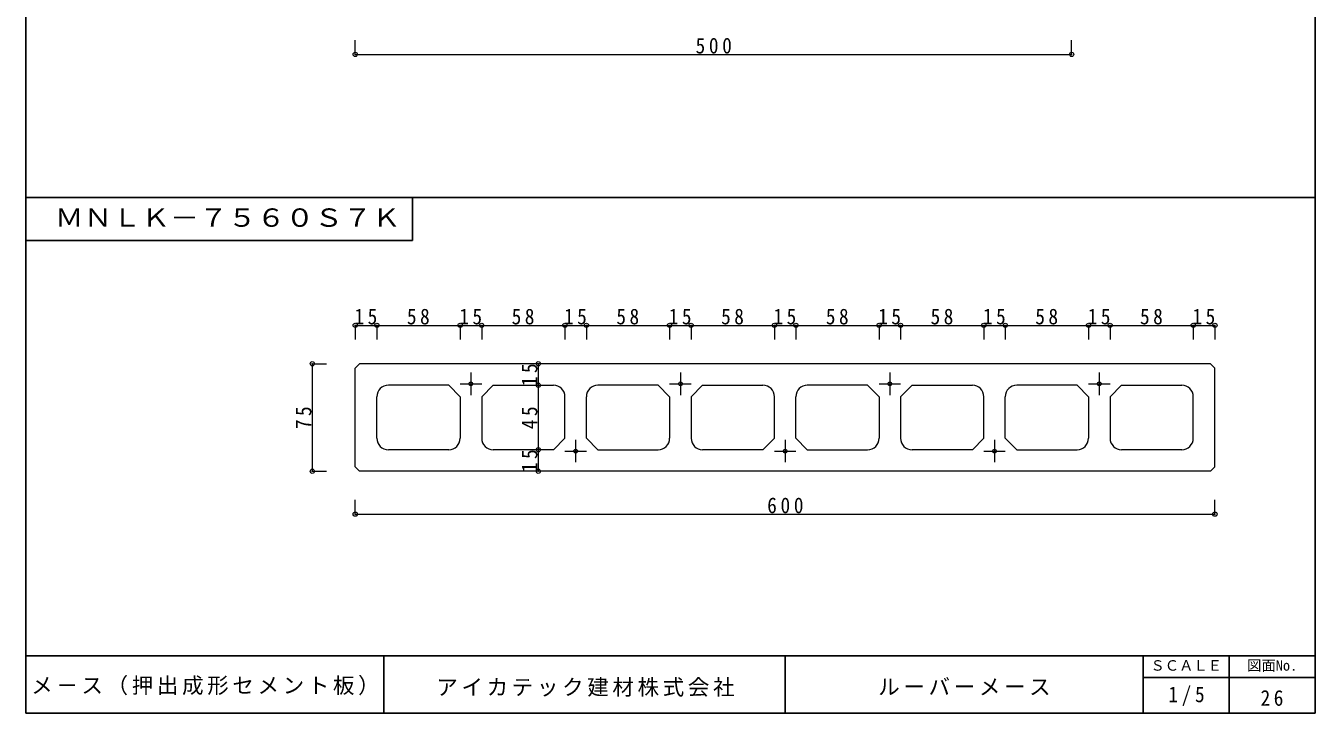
# Model space of a CAD drawing. Units: millimetres at full size, sheet at 1:5. Extents: x -3130 to -1130, y -580 to 462.
# Drawn here: x -2030 to -1130, y -580 to -100 of the extents above; entities that cross this region are included whole.
import ezdxf
from ezdxf.enums import TextEntityAlignment as Align

# ---------------------------------------------------------------- set-up
doc = ezdxf.new("R2010")
doc.units = ezdxf.units.MM
doc.header["$LTSCALE"] = 5
doc.header["$PDMODE"] = 32
doc.header["$PDSIZE"] = 3
doc.linetypes.add('CHAIN1', pattern=[8, 5, -1, 1, -1])
for name, color, linetype, lineweight in [('0-0', 7, 'Continuous', 18), ('0-9', 7, 'Continuous', 18), ('1-A', 3, 'Continuous', 25), ('1-B', 3, 'Continuous', 25)]:
    doc.layers.add(name, color=color, linetype=linetype, lineweight=lineweight)
doc.layers.add('2-B', color=7, linetype='Continuous')
doc.styles.add('ＭＳ ゴシック', font='')
doc.styles.get('ＭＳ ゴシック').set_extended_font_data('MS Gothic')

msp = doc.modelspace()

# ---------------------------------------------------------------- linework, layer by layer
at = {"layer": '0-0'}
for p, q in [((-1796.528, -336.449), (-1799.528, -339.449)), ((-1799.528, -408.449), (-1799.528, -339.449)), ((-1202.528, -336.449), (-1796.528, -336.449)), ((-1679.528, -336.449), (-1699.528, -336.449)), ((-1202.528, -336.449), (-1199.528, -339.449)), ((-1199.528, -408.449), (-1199.528, -339.449)), ((-1784.428, -388.449), (-1784.428, -359.449)), ((-1734.328, -351.449), (-1776.428, -351.449)), ((-1734.328, -351.449), (-1726.328, -359.449)), ((-1726.328, -359.449), (-1726.328, -388.449)), ((-1703.328, -351.449), (-1711.328, -359.449)), ((-1711.328, -359.449), (-1711.328, -388.449)), ((-1702.014, -351.449), (-1661.228, -351.449)), ((-1653.228, -388.449), (-1653.228, -359.449)), ((-1638.228, -388.449), (-1638.228, -359.449)), ((-1588.128, -351.449), (-1630.228, -351.449)), ((-1588.128, -351.449), (-1580.128, -359.449)), ((-1580.128, -359.449), (-1580.128, -388.449)), ((-1557.128, -351.449), (-1565.128, -359.449)), ((-1565.128, -359.449), (-1565.128, -388.449)), ((-1557.128, -351.449), (-1515.028, -351.449)), ((-1507.028, -388.449), (-1507.028, -359.449)), ((-1492.028, -388.449), (-1492.028, -359.449)), ((-1441.928, -351.449), (-1484.028, -351.449)), ((-1441.928, -351.449), (-1433.928, -359.449)), ((-1433.928, -359.449), (-1433.928, -388.449)), ((-1410.928, -351.449), (-1418.928, -359.449)), ((-1418.928, -359.449), (-1418.928, -388.449)), ((-1410.928, -351.449), (-1368.828, -351.449)), ((-1360.828, -388.449), (-1360.828, -359.449)), ((-1345.828, -388.449), (-1345.828, -359.449)), ((-1295.728, -351.449), (-1337.828, -351.449)), ((-1287.728, -359.449), (-1295.728, -351.449)), ((-1287.728, -359.449), (-1287.728, -388.449)), ((-1264.728, -351.449), (-1272.728, -359.449)), ((-1272.728, -359.449), (-1272.728, -388.449)), ((-1264.728, -351.449), (-1222.628, -351.449)), ((-1214.628, -388.449), (-1214.628, -359.449)), ((-1653.228, -388.449), (-1661.228, -396.449)), ((-1507.028, -388.449), (-1515.028, -396.449)), ((-1492.028, -388.449), (-1484.028, -396.449)), ((-1360.828, -388.449), (-1368.828, -396.449)), ((-1345.828, -388.449), (-1337.828, -396.449)), ((-1734.328, -396.449), (-1776.428, -396.449)), ((-1661.228, -396.449), (-1703.328, -396.449)), ((-1515.028, -396.449), (-1557.128, -396.449)), ((-1484.028, -396.449), (-1441.928, -396.449)), ((-1368.828, -396.449), (-1410.928, -396.449)), ((-1337.828, -396.449), (-1295.728, -396.449)), ((-1222.628, -396.449), (-1264.728, -396.449)), ((-1799.528, -408.449), (-1796.528, -411.449)), ((-1202.528, -411.449), (-1796.528, -411.449)), ((-1679.528, -411.449), (-1699.528, -411.449)), ((-1199.528, -408.449), (-1202.528, -411.449))]:
    msp.add_line(p, q, dxfattribs=at)
at = {"layer": '0-0', "linetype": 'CHAIN1'}
for p, q in [((-1726.328, -350.449), (-1711.328, -350.449)), ((-1718.828, -342.449), (-1718.828, -358.449)), ((-1580.128, -350.449), (-1565.128, -350.449)), ((-1572.628, -342.449), (-1572.628, -358.449)), ((-1433.928, -350.449), (-1418.928, -350.449)), ((-1426.428, -342.449), (-1426.428, -358.449)), ((-1287.728, -350.449), (-1272.728, -350.449)), ((-1280.228, -342.449), (-1280.228, -358.449)), ((-1703.328, -351.449), (-1661.228, -351.449)), ((-1645.728, -389.449), (-1645.728, -405.112)), ((-1499.528, -389.449), (-1499.528, -405.112)), ((-1353.328, -389.449), (-1353.328, -405.112)), ((-1653.228, -397.449), (-1638.228, -397.449)), ((-1507.028, -397.449), (-1492.028, -397.449)), ((-1360.828, -397.449), (-1345.828, -397.449))]:
    msp.add_line(p, q, dxfattribs=at)
at = {"layer": '0-0'}
msp.add_lwpolyline([(-1638.228, -388.449), (-1630.228, -396.449), (-1588.128, -396.449)], dxfattribs=at)
for centre in [(-1718.828, -350.449), (-1572.628, -350.449), (-1426.428, -350.449), (-1280.228, -350.449), (-1645.728, -397.449), (-1499.528, -397.449), (-1353.328, -397.449)]:
    msp.add_circle(centre, 1.3, dxfattribs=at)
for centre, start, end in [((-1776.428, -359.449), 90, 180), ((-1661.228, -359.449), 0, 90), ((-1630.228, -359.449), 90, 180), ((-1515.028, -359.449), 0, 90), ((-1484.028, -359.449), 90, 180), ((-1368.828, -359.449), 0, 90), ((-1337.828, -359.449), 90, 180), ((-1222.628, -359.449), 0, 90), ((-1776.428, -388.449), 180, 270), ((-1734.328, -388.449), 270, 0), ((-1703.328, -388.449), 180, 270), ((-1588.128, -388.449), 270, 0), ((-1557.128, -388.449), 180, 270), ((-1441.928, -388.449), 270, 0), ((-1410.928, -388.449), 180, 270), ((-1295.728, -388.449), 270, 0), ((-1264.728, -388.449), 180, 270), ((-1222.628, -388.449), 270, 0)]:
    msp.add_arc(centre, 8, start, end, dxfattribs=at)
at = {"layer": '0-9'}
for p, q in [((-1799.528, -120.449), (-1799.528, -110.449)), ((-1299.528, -120.449), (-1299.528, -110.449)), ((-1799.528, -120.449), (-1299.528, -120.449)), ((-1799.528, -309.604), (-1784.428, -309.604)), ((-1799.528, -309.604), (-1799.528, -319.529)), ((-1784.428, -309.604), (-1784.428, -319.529)), ((-1784.428, -309.604), (-1726.328, -309.604)), ((-1726.328, -309.604), (-1726.328, -319.529)), ((-1726.328, -309.604), (-1711.328, -309.604)), ((-1711.328, -309.604), (-1711.328, -319.529)), ((-1711.328, -309.604), (-1653.228, -309.604)), ((-1653.228, -309.604), (-1653.228, -319.529)), ((-1653.228, -309.604), (-1638.228, -309.604)), ((-1638.228, -309.604), (-1638.228, -319.529)), ((-1638.228, -309.604), (-1580.128, -309.604)), ((-1580.128, -309.604), (-1580.128, -319.529)), ((-1580.128, -309.604), (-1565.128, -309.604)), ((-1565.128, -309.604), (-1565.128, -319.529)), ((-1565.128, -309.604), (-1507.028, -309.604)), ((-1507.028, -309.604), (-1507.028, -319.529)), ((-1507.028, -309.604), (-1492.028, -309.604)), ((-1492.028, -309.604), (-1492.028, -319.529)), ((-1492.028, -309.604), (-1433.928, -309.604)), ((-1433.928, -309.604), (-1433.928, -319.529)), ((-1433.928, -309.604), (-1418.928, -309.604)), ((-1418.928, -309.604), (-1418.928, -319.529)), ((-1418.928, -309.604), (-1360.828, -309.604)), ((-1360.828, -309.604), (-1360.828, -319.529)), ((-1360.828, -309.604), (-1345.828, -309.604)), ((-1345.828, -309.604), (-1345.828, -319.529)), ((-1345.828, -309.604), (-1287.728, -309.604)), ((-1287.728, -309.604), (-1287.728, -319.529)), ((-1287.728, -309.604), (-1272.728, -309.604)), ((-1272.728, -309.604), (-1272.728, -319.529)), ((-1272.728, -309.604), (-1214.628, -309.604)), ((-1214.628, -309.604), (-1214.628, -319.529)), ((-1214.628, -309.604), (-1199.528, -309.604)), ((-1199.528, -309.604), (-1199.528, -319.529)), ((-1829.528, -336.449), (-1829.528, -411.449)), ((-1829.528, -336.449), (-1819.528, -336.449)), ((-1671.787, -336.449), (-1671.787, -351.449)), ((-1671.787, -351.449), (-1671.787, -396.449)), ((-1671.787, -396.449), (-1671.787, -411.449)), ((-1829.528, -411.449), (-1819.528, -411.449)), ((-1799.528, -441.449), (-1799.528, -431.449)), ((-1199.528, -441.449), (-1199.528, -431.449)), ((-1799.528, -441.449), (-1199.528, -441.449))]:
    msp.add_line(p, q, dxfattribs=at)
for p in [(-1799.528, -120.449), (-1299.528, -120.449), (-1799.528, -309.604), (-1784.428, -309.604), (-1726.328, -309.604), (-1711.328, -309.604), (-1653.228, -309.604), (-1638.228, -309.604), (-1580.128, -309.604), (-1565.128, -309.604), (-1507.028, -309.604), (-1492.028, -309.604), (-1433.928, -309.604), (-1418.928, -309.604), (-1360.828, -309.604), (-1345.828, -309.604), (-1287.728, -309.604), (-1272.728, -309.604), (-1214.628, -309.604), (-1199.528, -309.604), (-1829.528, -336.449), (-1671.787, -336.449), (-1671.787, -351.449), (-1671.787, -396.449), (-1829.528, -411.449), (-1671.787, -411.449), (-1799.528, -441.449), (-1199.528, -441.449)]:
    msp.add_point(p, dxfattribs=at)
at = {"layer": '1-A'}
for p, q in [((-2029.528, 419.551), (-2029.528, -540.449)), ((-1129.528, 419.551), (-1129.528, -540.449)), ((-2029.528, -220.449), (-1129.528, -220.449)), ((-2029.528, -220.449), (-1129.528, -220.449)), ((-2029.528, -540.449), (-1129.528, -540.449)), ((-2029.528, -540.449), (-1129.528, -540.449)), ((-2029.528, -540.449), (-1129.528, -540.449)), ((-2029.528, -540.449), (-2029.528, -580.449)), ((-1779.528, -540.449), (-1779.528, -580.449)), ((-1499.528, -540.449), (-1499.528, -580.449)), ((-1249.528, -540.449), (-1249.528, -580.449)), ((-1189.528, -540.449), (-1189.528, -580.449)), ((-1129.528, -540.449), (-1129.528, -580.449)), ((-1249.528, -555.449), (-1129.528, -555.449)), ((-2029.528, -580.449), (-1129.528, -580.449))]:
    msp.add_line(p, q, dxfattribs=at)
at = {"layer": '1-B'}
for p, q in [((-2029.528, -220.449), (-2029.528, -250.449)), ((-2029.528, -250.449), (-1759.528, -250.449))]:
    msp.add_line(p, q, dxfattribs=at)
msp.add_lwpolyline([(-2029.528, -220.449), (-1759.528, -220.449), (-1759.528, -250.449)], dxfattribs=at)

# ---------------------------------------------------------------- texts
at = {"layer": '0-9', "char_height": 11, "attachment_point": 7, "style": 'ＭＳ ゴシック'}
for s, insert in [('\\T1.38;\\W0.9;500', (-1562.028, -119.949)), ('\\T1.36;\\W0.9;15', (-1800.103, -309.104)), ('\\T1.36;\\W0.9;58', (-1763.503, -309.104)), ('\\T1.36;\\W0.9;15', (-1726.953, -309.104)), ('\\T1.36;\\W0.9;58', (-1690.403, -309.104)), ('\\T1.36;\\W0.9;15', (-1653.853, -309.104)), ('\\T1.36;\\W0.9;58', (-1617.303, -309.104)), ('\\T1.36;\\W0.9;15', (-1580.753, -309.104)), ('\\T1.36;\\W0.9;58', (-1544.203, -309.104)), ('\\T1.36;\\W0.9;15', (-1507.653, -309.104)), ('\\T1.36;\\W0.9;58', (-1471.103, -309.104)), ('\\T1.36;\\W0.9;15', (-1434.553, -309.104)), ('\\T1.36;\\W0.9;58', (-1398.003, -309.104)), ('\\T1.36;\\W0.9;15', (-1361.453, -309.104)), ('\\T1.36;\\W0.9;58', (-1324.903, -309.104)), ('\\T1.36;\\W0.9;15', (-1288.353, -309.104)), ('\\T1.36;\\W0.9;58', (-1251.803, -309.104)), ('\\T1.36;\\W0.9;15', (-1215.203, -309.104)), ('\\T1.38;\\W0.9;600', (-1512.028, -440.949))]:
    msp.add_mtext(s, dxfattribs=dict(at, insert=insert))
at = {"layer": '0-9', "char_height": 11, "attachment_point": 7, "rotation": 90, "style": 'ＭＳ ゴシック'}
for s, insert in [('\\T1.36;\\W0.9;15', (-1672.287, -352.074)), ('\\T1.36;\\W0.9;75', (-1830.028, -382.074)), ('\\T1.36;\\W0.9;45', (-1672.287, -382.074)), ('\\T1.36;\\W0.9;15', (-1672.287, -412.074))]:
    msp.add_mtext(s, dxfattribs=dict(at, insert=insert))
at = {"layer": '1-A', "color": 7, "style": 'ＭＳ ゴシック'}
for s, p in [('ＳＣＡＬＥ', (-1244.528, -552.949)), ('図面No.', (-1177.028, -552.949))]:
    msp.add_text(s, height=7.331, dxfattribs=at).set_placement(p, align=Align.BOTTOM_LEFT)
at = {"layer": '1-A', "color": 7, "char_height": 11, "attachment_point": 7, "style": 'ＭＳ ゴシック'}
for s, insert in [('\\T1.17;メ－ス（押出成形セメント板）', (-2025.778, -567.949)), ('\\T1.17;ルーバーメース', (-1434.528, -567.949)), ('\\T1.38;\\W0.9;1/5', (-1232.028, -575.449)), ('\\T1.36;\\W0.9;26', (-1167.653, -575.449))]:
    msp.add_mtext(s, dxfattribs=dict(at, insert=insert))
at = {"layer": '1-B', "color": 7, "style": 'ＭＳ ゴシック', "width": 1.15}
msp.add_text('ＭＮＬＫ－７５６０Ｓ７Ｋ', height=12.83, dxfattribs=at).set_placement((-2009.318, -244.627), align=Align.BOTTOM_LEFT)
at = {"layer": '2-B', "insert": (-1742.972, -568.969), "char_height": 11, "attachment_point": 7, "style": 'ＭＳ ゴシック'}
msp.add_mtext('\\T1.17;アイカテック建材株式会社', dxfattribs=at)

doc.saveas('drawing.dxf')
